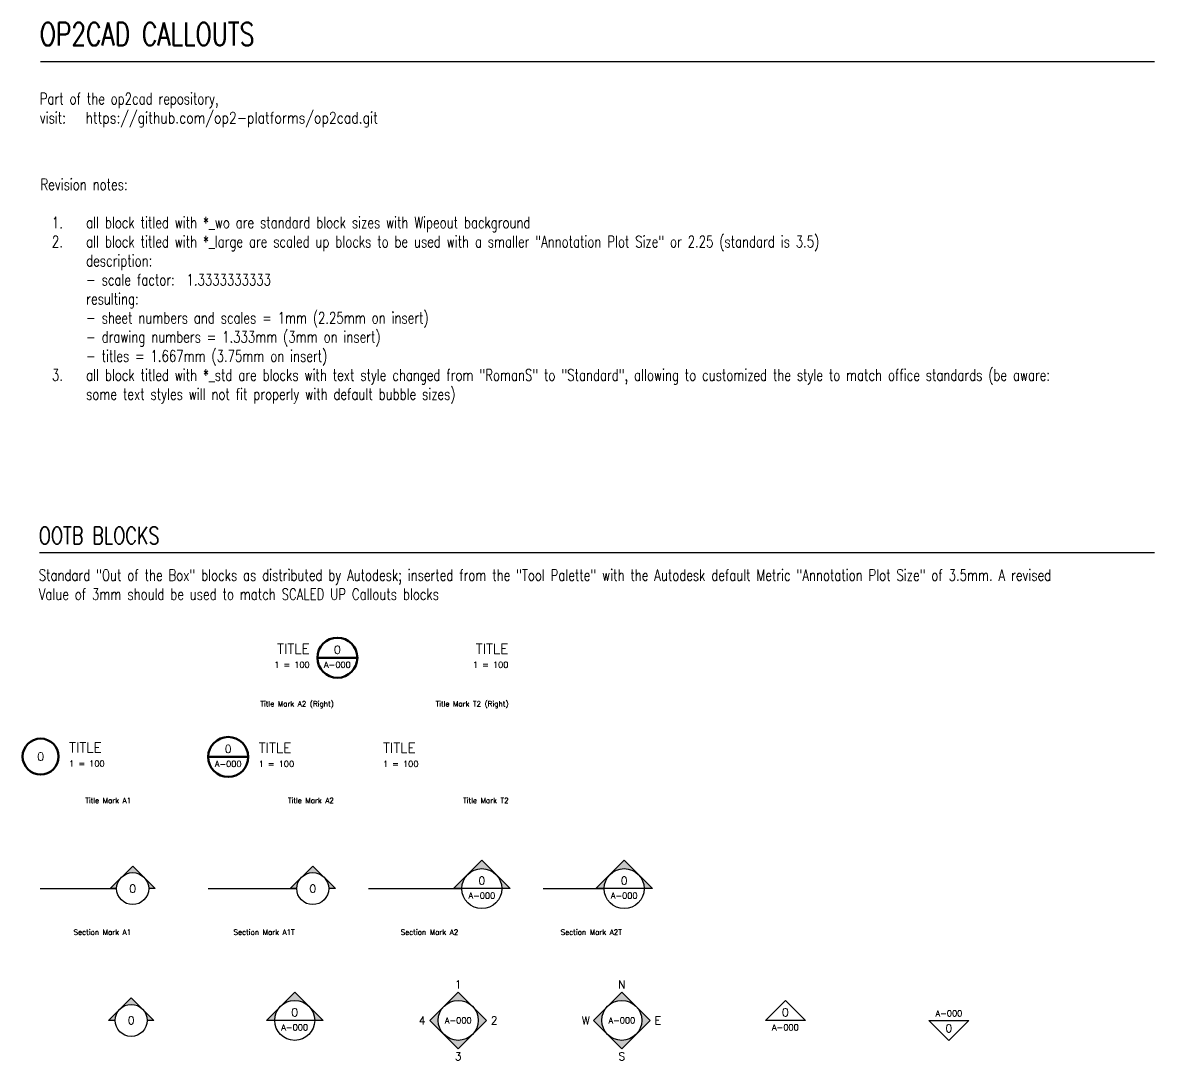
# Model space of a CAD drawing. Header units: millimetres. Extents: x -1452 to 102323, y -2095 to 85627.
# Drawn here: x -768 to 48729, y 40236 to 85627 of the extents above; entities that cross this region are included whole.
import ezdxf
from ezdxf.enums import TextEntityAlignment as Align

# ---------------------------------------------------------------- set-up
doc = ezdxf.new("R2010")
doc.units = ezdxf.units.MM
doc.header["$LTSCALE"] = 0.5
for name, color, linetype, lineweight in [('A010G', 213, 'Continuous', 50), ('A050A', 151, 'Continuous', 25), ('A060A', 191, 'Continuous', 25)]:
    doc.layers.add(name, color=color, linetype=linetype, lineweight=lineweight)
doc.styles.add('Arch-Dim', font='romans.shx', dxfattribs={"width": 0.75})
doc.styles.add('RomanS', font='romans.shx')

# ---------------------------------------------------------------- blocks, each defined once
blk = doc.blocks.new('Anno_Elevation_A1')
at = {"color": 0, "linetype": 'ByBlock', "lineweight": -2}
blk.add_circle((0, 0), 2, dxfattribs=at)
at = {"color": 0, "linetype": 'ByBlock', "lineweight": -2, "style": 'RomanS'}
blk.add_attdef('NUMBER', text='', height=1, dxfattribs=at).set_placement((0, 0), align=Align.MIDDLE)
blk = doc.blocks.new('Anno_Arrow_A1')
at = {"linetype": 'ByBlock', "lineweight": -2}
h = blk.add_hatch(color=0, dxfattribs=at)
h.paths.add_polyline_path([(-1.41, 1.41), (-2.83, 0), (-2, 0, -0.198912)])
h.paths.add_polyline_path([(0, 2.83), (-1.41, 1.41, -0.414214), (1.41, 1.41)])
h.paths.add_polyline_path([(1.9, 0.93), (1.8, 0.88, -0.114349), (2, 0), (2.83, 0)])
h.paths.add_polyline_path([(1.41, 1.41, -0.082683), (1.8, 0.88), (1.9, 0.93)])
at = {"color": 0, "linetype": 'ByBlock', "lineweight": -2}
blk.add_lwpolyline([(-2, 0), (-2.83, 0), (0, 2.83), (2.83, 0), (2, 0)], dxfattribs=at)
blk = doc.blocks.new('Anno_Elevation_A2')
at = {"color": 0, "linetype": 'ByBlock', "lineweight": -2}
blk.add_line((2.5, 0), (-2.5, 0), dxfattribs=at)
blk.add_circle((0, 0), 2.5, dxfattribs=at)
at = {"color": 0, "linetype": 'ByBlock', "lineweight": -2, "style": 'RomanS'}
blk.add_attdef('NUMBER', text='', height=1, dxfattribs=at).set_placement((0, 0.5), align=Align.CENTER)
blk.add_attdef('SHEET', text='', height=0.75, dxfattribs=at).set_placement((0, -0.5), align=Align.TOP_CENTER)
blk = doc.blocks.new('Anno_Arrow_A2')
at = {"linetype": 'ByBlock', "lineweight": -2}
h = blk.add_hatch(color=0, dxfattribs=at)
h.paths.add_polyline_path([(-1.77, 1.77), (-3.54, 0), (-2.5, 0, -0.198912)])
h.paths.add_polyline_path([(0, 3.54), (-1.77, 1.77, -0.414214), (1.77, 1.77)])
h.paths.add_polyline_path([(2.37, 1.16), (2.25, 1.1, -0.114349), (2.5, 0), (3.54, 0)])
h.paths.add_polyline_path([(1.77, 1.77, -0.082683), (2.25, 1.1), (2.37, 1.16)])
at = {"color": 0, "linetype": 'ByBlock', "lineweight": -2}
blk.add_lwpolyline([(-2.5, 0), (-3.54, 0), (0, 3.54), (3.54, 0), (2.5, 0)], dxfattribs=at)
blk = doc.blocks.new('Anno_Elevation_B1')
at = {"color": 0, "linetype": 'ByBlock', "lineweight": -2}
blk.add_lwpolyline([(-3.54, 0), (0, 3.54), (3.54, 0), (0, -3.54)], close=True, dxfattribs=at)
blk.add_circle((0, 0), 2.5, dxfattribs=at)
at = {"color": 0, "linetype": 'ByBlock', "lineweight": -2, "style": 'RomanS'}
blk.add_attdef('SHEET', text='', height=0.75, dxfattribs=at).set_placement((0, 0), align=Align.MIDDLE)
blk = doc.blocks.new('Anno_Arrow_1234')
at = {"linetype": 'ByBlock', "lineweight": -2}
blk.add_hatch(color=0, dxfattribs=at).paths.add_polyline_path([(0, 3.54), (-1.77, 1.77, -0.198912), (0, 2.5, -0.198912), (1.77, 1.77)])
at = {"color": 0, "linetype": 'ByBlock', "lineweight": -2, "style": 'RomanS'}
blk.add_attdef('NUMBER', text='', height=1, dxfattribs=at).set_placement((0, 4.5), align=Align.MIDDLE)
blk = doc.blocks.new('Anno_Arrow_NESW')
at = {"linetype": 'ByBlock', "lineweight": -2}
blk.add_hatch(color=0, dxfattribs=at).paths.add_polyline_path([(0, 3.54), (-1.77, 1.77, -0.198912), (0, 2.5, -0.198912), (1.77, 1.77)])
at = {"color": 0, "linetype": 'ByBlock', "lineweight": -2, "style": 'RomanS'}
blk.add_attdef('NUMBER', text='', height=1, dxfattribs=at).set_placement((0, 4.5), align=Align.MIDDLE)
blk = doc.blocks.new('Anno_Elevation_C1')
at = {"color": 0, "linetype": 'ByBlock', "lineweight": -2}
blk.add_lwpolyline([(0, 0), (-2.5, 0), (0, 2.5), (2.5, 0), (0, 0)], close=True, dxfattribs=at)
at = {"color": 0, "linetype": 'ByBlock', "lineweight": -2, "style": 'RomanS'}
blk.add_attdef('NUMBER', text='', height=1, dxfattribs=at).set_placement((0, 0.5), align=Align.CENTER)
blk.add_attdef('SHEET', text='', height=0.75, dxfattribs=at).set_placement((0, -0.5), align=Align.TOP_CENTER)
blk = doc.blocks.new('Anno_Elevation_C2')
at = {"color": 0, "linetype": 'ByBlock', "lineweight": -2}
blk.add_lwpolyline([(0, 0), (-2.5, 0), (0, 2.5), (2.5, 0), (0, 0)], close=True, dxfattribs=at)
at = {"color": 0, "linetype": 'ByBlock', "lineweight": -2, "style": 'RomanS'}
blk.add_attdef('NUMBER', text='', height=1, rotation=180, dxfattribs=at).set_placement((0, 0.5), align=Align.TOP_CENTER)
blk.add_attdef('SHEET', text='', height=0.75, rotation=180, dxfattribs=at).set_placement((0, -0.5), align=Align.CENTER)
blk = doc.blocks.new('Anno_Section_A1')
at = {"color": 0, "linetype": 'ByBlock', "lineweight": -2}
blk.add_circle((0, 0), 2, dxfattribs=at)
at = {"color": 0, "linetype": 'ByBlock', "lineweight": -2, "style": 'RomanS'}
blk.add_attdef('NUMBER', text='', height=1, dxfattribs=at).set_placement((0, 0), align=Align.MIDDLE)
blk = doc.blocks.new('*U90')
at = {"layer": 'A060A'}
blk.add_lwpolyline([(0, 0, 0.0591, 0.0591, 0), (0, 0.16, 0, 0, 0)], format="xyseb", dxfattribs=at)
blk = doc.blocks.new('Anno_Section_A2')
at = {"color": 0, "linetype": 'ByBlock', "lineweight": -2}
blk.add_line((2.5, 0), (-2.5, 0), dxfattribs=at)
blk.add_circle((0, 0), 2.5, dxfattribs=at)
at = {"color": 0, "linetype": 'ByBlock', "lineweight": -2, "style": 'RomanS'}
blk.add_attdef('NUMBER', text='', height=1, dxfattribs=at).set_placement((0, 0.5), align=Align.CENTER)
blk.add_attdef('SHEET', text='', height=0.75, dxfattribs=at).set_placement((0, -0.5), align=Align.TOP_CENTER)
blk = doc.blocks.new('*U91')
at = {"layer": 'A060A'}
blk.add_lwpolyline([(0, 0, 0.0591, 0.0591, 0), (0, 0.16, 0, 0, 0)], format="xyseb", dxfattribs=at)
blk = doc.blocks.new('*U92')
at = {"layer": 'A010G'}
blk.add_lwpolyline([(7.88, 0, 0.0197, 0.0197, 0), (40.25, 0, 0.000197, 0.000197, 0)], format="xyseb", dxfattribs=at)
blk = doc.blocks.new('Anno_Title_A1')
at = {"color": 0, "linetype": 'ByBlock', "lineweight": -2}
blk.add_circle((0, 0), 2.25, dxfattribs=at)
blk.add_circle((0, 0), 2.25, dxfattribs=at)
at = {"color": 0, "linetype": 'ByBlock', "lineweight": -2, "style": 'RomanS'}
blk.add_attdef('NUMBER', text='', height=1, dxfattribs=at).set_placement((0, 0), align=Align.MIDDLE)
blk = doc.blocks.new('Anno_Title_T1')
at = {"color": 0, "linetype": 'ByBlock', "lineweight": -2, "style": 'RomanS'}
blk.add_attdef('TITLE', (2.71, 0.5), '', height=1.25, dxfattribs=at)
blk.add_attdef('SCALE', text='', height=0.75, dxfattribs=at).set_placement((2.71, -0.5), align=Align.TOP_LEFT)
blk = doc.blocks.new('*U93')
at = {"layer": 'A010G'}
blk.add_lwpolyline([(8.75, 0, 0.0197, 0.0197, 0), (41.89, 0, 0.000197, 0.000197, 0)], format="xyseb", dxfattribs=at)
blk = doc.blocks.new('Anno_Title_A2')
at = {"color": 0, "linetype": 'ByBlock', "lineweight": -2}
blk.add_line((2.5, 0), (-2.5, 0), dxfattribs=at)
blk.add_circle((0, 0), 2.5, dxfattribs=at)
at = {"color": 0, "linetype": 'ByBlock', "lineweight": -2, "style": 'RomanS'}
blk.add_attdef('NUMBER', text='', height=1, dxfattribs=at).set_placement((0, 0.5), align=Align.CENTER)
blk.add_attdef('SHEET', text='', height=0.75, dxfattribs=at).set_placement((0, -0.5), align=Align.TOP_CENTER)
blk = doc.blocks.new('*U94')
at = {"layer": 'A010G'}
blk.add_lwpolyline([(0, 0, 0.0197, 0.0197, 0), (55.62, 0, 0.000197, 0.000197, 0)], format="xyseb", dxfattribs=at)
blk = doc.blocks.new('Anno_Title_T2')
at = {"color": 0, "linetype": 'ByBlock', "lineweight": -2, "style": 'RomanS'}
blk.add_attdef('TITLE', (0, 0.5), '', height=1.25, dxfattribs=at)
blk.add_attdef('SCALE', text='', height=0.75, dxfattribs=at).set_placement((0, -0.5), align=Align.TOP_LEFT)
blk = doc.blocks.new('*U95')
at = {"layer": 'A010G'}
blk.add_lwpolyline([(0, 0, 0.0197, 0.0197, 0), (55.62, 0, 0.000197, 0.000197, 0)], format="xyseb", dxfattribs=at)
blk = doc.blocks.new('Anno_Title_T2 (Right)')
at = {"color": 0, "linetype": 'ByBlock', "lineweight": -2, "style": 'RomanS'}
blk.add_attdef('TITLE', text='', height=1.25, dxfattribs=at).set_placement((-0.22, 0.5), align=Align.RIGHT)
blk.add_attdef('SCALE', text='', height=0.75, dxfattribs=at).set_placement((-0.22, -0.5), align=Align.TOP_RIGHT)
blk = doc.blocks.new('*U96')
at = {"layer": 'A010G'}
blk.add_lwpolyline([(0, 0, 0.0197, 0.0197, 0), (40.37, 0, 0.000197, 0.000197, 0)], format="xyseb", dxfattribs=at)
blk = doc.blocks.new('Anno_Title_T1 (Right)')
at = {"color": 0, "linetype": 'ByBlock', "lineweight": -2, "style": 'RomanS'}
blk.add_attdef('TITLE', text='', height=1.25, dxfattribs=at).set_placement((-0.96, 0.5), align=Align.RIGHT)
blk.add_attdef('SCALE', text='', height=0.75, dxfattribs=at).set_placement((-0.96, -0.5), align=Align.TOP_RIGHT)

msp = doc.modelspace()

# ---------------------------------------------------------------- linework, layer by layer
for points in [[(11, 83934), (48729, 83934)], [(-32, 62447), (48729, 62447)]]:
    msp.add_lwpolyline(points)
at = {"layer": 'A060A'}
for points in [[(3, 47747), (3344, 47747)], [(7347, 47747), (11219, 47747)], [(14365, 47747), (18440, 47747)], [(22003, 47747), (24665, 47747)]]:
    msp.add_lwpolyline(points, dxfattribs=at)

# ---------------------------------------------------------------- block references
at = {"layer": 'A010G'}
ref = msp.add_blockref('Anno_Title_T1 (Right)', (12122, 57847), dxfattribs=dict(at, xscale=350, yscale=350, zscale=350))
ref.add_attrib('SCALE', '1 = 100', dxfattribs={"layer": '0', "color": 0, "linetype": 'ByBlock', "lineweight": -2, "height": 262.5, "style": 'Arch-Dim'}).set_placement((11786, 57672), align=Align.TOP_RIGHT)
ref.add_attrib('TITLE', 'TITLE', dxfattribs={"layer": '0', "color": 0, "linetype": 'ByBlock', "lineweight": -2, "height": 437.5, "style": 'Arch-Dim'}).set_placement((11786, 58022), align=Align.RIGHT)
ref = msp.add_blockref('Anno_Title_A2', (12997, 57847), dxfattribs=dict(at, xscale=350, yscale=350, zscale=350))
ref.add_attrib('NUMBER', '0', dxfattribs={"layer": '0', "color": 0, "linetype": 'ByBlock', "lineweight": -2, "height": 350, "style": 'Arch-Dim'}).set_placement((12997, 58022), align=Align.CENTER)
ref.add_attrib('SHEET', 'A-000', dxfattribs={"layer": '0', "color": 0, "linetype": 'ByBlock', "lineweight": -2, "height": 262.5, "style": 'Arch-Dim'}).set_placement((12997, 57672), align=Align.TOP_CENTER)
ref = msp.add_blockref('Anno_Title_T2 (Right)', (20553, 57847), dxfattribs=dict(at, xscale=350, yscale=350, zscale=350))
ref.add_attrib('TITLE', 'TITLE', dxfattribs={"layer": '0', "color": 0, "linetype": 'ByBlock', "lineweight": -2, "height": 437.5, "style": 'Arch-Dim'}).set_placement((20476, 58022), align=Align.RIGHT)
ref.add_attrib('SCALE', '1 = 100', dxfattribs={"layer": '0', "color": 0, "linetype": 'ByBlock', "lineweight": -2, "height": 262.5, "style": 'Arch-Dim'}).set_placement((20476, 57672), align=Align.TOP_RIGHT)
at = {"layer": 'A010G', "yscale": 100, "zscale": 100}
for name, p, xscale in [('*U96', (12122, 57847), -100), ('*U95', (20553, 57847), -100), ('*U92', (19, 53523), 100), ('*U93', (8222, 53508), 100), ('*U94', (14991, 53508), 100)]:
    msp.add_blockref(name, p, dxfattribs=dict(at, xscale=xscale))
at = {"layer": 'A010G'}
ref = msp.add_blockref('Anno_Title_A1', (19, 53523), dxfattribs=dict(at, xscale=350, yscale=350, zscale=350))
ref.add_attrib('NUMBER', '0', dxfattribs={"layer": '0', "color": 0, "linetype": 'ByBlock', "lineweight": -2, "height": 350, "style": 'Arch-Dim'}).set_placement((19, 53523), align=Align.MIDDLE)
ref = msp.add_blockref('Anno_Title_T1', (807, 53523), dxfattribs=dict(at, xscale=350, yscale=350, zscale=350))
ref.add_attrib('SCALE', '1 = 100', dxfattribs={"layer": '0', "color": 0, "linetype": 'ByBlock', "lineweight": -2, "height": 262.5, "style": 'Arch-Dim'}).set_placement((1264, 53348), align=Align.TOP_LEFT)
ref.add_attrib('TITLE', 'TITLE', (1264, 53698), dxfattribs={"layer": '0', "color": 0, "linetype": 'ByBlock', "lineweight": -2, "height": 437.5, "style": 'Arch-Dim'})
ref = msp.add_blockref('Anno_Title_A2', (8222, 53508), dxfattribs=dict(at, xscale=350, yscale=350, zscale=350))
ref.add_attrib('NUMBER', '0', dxfattribs={"layer": '0', "color": 0, "linetype": 'ByBlock', "lineweight": -2, "height": 350, "style": 'Arch-Dim'}).set_placement((8222, 53683), align=Align.CENTER)
ref.add_attrib('SHEET', 'A-000', dxfattribs={"layer": '0', "color": 0, "linetype": 'ByBlock', "lineweight": -2, "height": 262.5, "style": 'Arch-Dim'}).set_placement((8222, 53333), align=Align.TOP_CENTER)
ref = msp.add_blockref('Anno_Title_T1', (9097, 53508), dxfattribs=dict(at, xscale=350, yscale=350, zscale=350))
ref.add_attrib('SCALE', '1 = 100', dxfattribs={"layer": '0', "color": 0, "linetype": 'ByBlock', "lineweight": -2, "height": 262.5, "style": 'Arch-Dim'}).set_placement((9555, 53333), align=Align.TOP_LEFT)
ref.add_attrib('TITLE', 'TITLE', (9555, 53683), dxfattribs={"layer": '0', "color": 0, "linetype": 'ByBlock', "lineweight": -2, "height": 437.5, "style": 'Arch-Dim'})
ref = msp.add_blockref('Anno_Title_T2', (14991, 53508), dxfattribs=dict(at, xscale=350, yscale=350, zscale=350))
ref.add_attrib('TITLE', 'TITLE', (14991, 53683), dxfattribs={"layer": '0', "color": 0, "linetype": 'ByBlock', "lineweight": -2, "height": 437.5, "style": 'Arch-Dim'})
ref.add_attrib('SCALE', '1 = 100', dxfattribs={"layer": '0', "color": 0, "linetype": 'ByBlock', "lineweight": -2, "height": 262.5, "style": 'Arch-Dim'}).set_placement((14991, 53333), align=Align.TOP_LEFT)
at = {"layer": 'A050A'}
ref = msp.add_blockref('Anno_Arrow_1234', (18283, 41986), dxfattribs=dict(at, xscale=350, yscale=350, zscale=350))
ref.add_attrib('NUMBER', '1', dxfattribs={"layer": '0', "color": 0, "linetype": 'ByBlock', "lineweight": -2, "height": 350, "style": 'Arch-Dim'}).set_placement((18283, 43561), align=Align.MIDDLE)
ref = msp.add_blockref('Anno_Arrow_NESW', (25437, 41986), dxfattribs=dict(at, xscale=350, yscale=350, zscale=350))
ref.add_attrib('NUMBER', 'N', dxfattribs={"layer": '0', "color": 0, "linetype": 'ByBlock', "lineweight": -2, "height": 350, "style": 'Arch-Dim'}).set_placement((25437, 43561), align=Align.MIDDLE)
for name, p, xscale, yscale, zscale in [('Anno_Arrow_A2', (11130, 41986), 350, 350, 350), ('Anno_Arrow_A1', (3977, 41986), 350.0000000000002, 350.0000000000002, 350.0000000000002)]:
    msp.add_blockref(name, p, dxfattribs=dict(at, xscale=xscale, yscale=yscale, zscale=zscale))
ref = msp.add_blockref('Anno_Elevation_B1', (18283, 41986), dxfattribs=dict(at, xscale=350, yscale=350, zscale=350))
ref.add_attrib('SHEET', 'A-000', dxfattribs={"layer": '0', "color": 0, "linetype": 'ByBlock', "lineweight": -2, "height": 262.5, "style": 'Arch-Dim'}).set_placement((18283, 41986), align=Align.MIDDLE)
ref = msp.add_blockref('Anno_Elevation_B1', (25437, 41986), dxfattribs=dict(at, xscale=350, yscale=350, zscale=350))
ref.add_attrib('SHEET', 'A-000', dxfattribs={"layer": '0', "color": 0, "linetype": 'ByBlock', "lineweight": -2, "height": 262.5, "style": 'Arch-Dim'}).set_placement((25437, 41986), align=Align.MIDDLE)
ref = msp.add_blockref('Anno_Elevation_A1', (3977, 41986), dxfattribs=dict(at, xscale=350.0000000000002, yscale=350.0000000000002, zscale=350.0000000000002))
ref.add_attrib('NUMBER', '0', dxfattribs={"layer": '0', "color": 0, "linetype": 'ByBlock', "lineweight": -2, "height": 350, "style": 'Arch-Dim'}).set_placement((3977, 41986), align=Align.MIDDLE)
ref = msp.add_blockref('Anno_Elevation_A2', (11130, 41986), dxfattribs=dict(at, xscale=350, yscale=350, zscale=350))
ref.add_attrib('SHEET', 'A-000', dxfattribs={"layer": '0', "color": 0, "linetype": 'ByBlock', "lineweight": -2, "height": 262.5, "style": 'Arch-Dim'}).set_placement((11130, 41811), align=Align.TOP_CENTER)
ref.add_attrib('NUMBER', '0', dxfattribs={"layer": '0', "color": 0, "linetype": 'ByBlock', "lineweight": -2, "height": 350, "style": 'Arch-Dim'}).set_placement((11130, 42161), align=Align.CENTER)
ref = msp.add_blockref('Anno_Arrow_1234', (18283, 41986), dxfattribs=dict(at, xscale=350, yscale=350, zscale=350, rotation=90))
ref.add_attrib('NUMBER', '4', dxfattribs={"layer": '0', "color": 0, "linetype": 'ByBlock', "lineweight": -2, "height": 350, "style": 'Arch-Dim'}).set_placement((16708, 41986), align=Align.MIDDLE)
ref = msp.add_blockref('Anno_Arrow_1234', (18283, 41986), dxfattribs=dict(at, xscale=350, yscale=350, zscale=350, rotation=270))
ref.add_attrib('NUMBER', '2', dxfattribs={"layer": '0', "color": 0, "linetype": 'ByBlock', "lineweight": -2, "height": 350, "style": 'Arch-Dim'}).set_placement((19858, 41986), align=Align.MIDDLE)
ref = msp.add_blockref('Anno_Arrow_NESW', (25437, 41986), dxfattribs=dict(at, xscale=350, yscale=350, zscale=350, rotation=90))
ref.add_attrib('NUMBER', 'W', dxfattribs={"layer": '0', "color": 0, "linetype": 'ByBlock', "lineweight": -2, "height": 350, "style": 'Arch-Dim'}).set_placement((23862, 41986), align=Align.MIDDLE)
ref = msp.add_blockref('Anno_Arrow_NESW', (25437, 41986), dxfattribs=dict(at, xscale=350, yscale=350, zscale=350, rotation=270))
ref.add_attrib('NUMBER', 'E', dxfattribs={"layer": '0', "color": 0, "linetype": 'ByBlock', "lineweight": -2, "height": 350, "style": 'Arch-Dim'}).set_placement((27012, 41986), align=Align.MIDDLE)
ref = msp.add_blockref('Anno_Elevation_C1', (32590, 41986), dxfattribs=dict(at, xscale=350, yscale=350, zscale=350))
ref.add_attrib('NUMBER', '0', dxfattribs={"layer": '0', "color": 0, "linetype": 'ByBlock', "lineweight": -2, "height": 350, "style": 'Arch-Dim'}).set_placement((32590, 42161), align=Align.CENTER)
ref.add_attrib('SHEET', 'A-000', dxfattribs={"layer": '0', "color": 0, "linetype": 'ByBlock', "lineweight": -2, "height": 262.5, "style": 'Arch-Dim'}).set_placement((32590, 41811), align=Align.TOP_CENTER)
ref = msp.add_blockref('Anno_Elevation_C2', (39743, 41986), dxfattribs=dict(at, xscale=350, yscale=350, zscale=350, rotation=180))
ref.add_attrib('SHEET', 'A-000', dxfattribs={"layer": '0', "color": 0, "linetype": 'ByBlock', "lineweight": -2, "height": 262.5, "style": 'Arch-Dim'}).set_placement((39743, 42161), align=Align.CENTER)
ref.add_attrib('NUMBER', '0', dxfattribs={"layer": '0', "color": 0, "linetype": 'ByBlock', "lineweight": -2, "height": 350, "style": 'Arch-Dim'}).set_placement((39743, 41811), align=Align.TOP_CENTER)
ref = msp.add_blockref('Anno_Arrow_1234', (18283, 41986), dxfattribs=dict(at, xscale=350, yscale=350, zscale=350, rotation=180))
ref.add_attrib('NUMBER', '3', dxfattribs={"layer": '0', "color": 0, "linetype": 'ByBlock', "lineweight": -2, "height": 350, "style": 'Arch-Dim'}).set_placement((18283, 40411), align=Align.MIDDLE)
ref = msp.add_blockref('Anno_Arrow_NESW', (25437, 41986), dxfattribs=dict(at, xscale=350, yscale=350, zscale=350, rotation=180))
ref.add_attrib('NUMBER', 'S', dxfattribs={"layer": '0', "color": 0, "linetype": 'ByBlock', "lineweight": -2, "height": 350, "style": 'Arch-Dim'}).set_placement((25437, 40411), align=Align.MIDDLE)
at = {"layer": 'A060A'}
for name, p, xscale, yscale, zscale in [('Anno_Arrow_A1', (4044, 47747), 350, 350, 350), ('Anno_Arrow_A1', (11919, 47747), 350, 350, 350), ('Anno_Arrow_A2', (19315, 47747), 350, 350, 350), ('Anno_Arrow_A2', (25540, 47747), 350, 350, 350), ('*U90', (7347, 47747), 100, 100, 100), ('*U91', (22003, 47747), 100, 100, 100)]:
    msp.add_blockref(name, p, dxfattribs=dict(at, xscale=xscale, yscale=yscale, zscale=zscale))
ref = msp.add_blockref('Anno_Section_A2', (19315, 47747), dxfattribs=dict(at, xscale=350, yscale=350, zscale=350))
ref.add_attrib('SHEET', 'A-000', dxfattribs={"layer": '0', "color": 0, "linetype": 'ByBlock', "lineweight": -2, "height": 262.5, "style": 'Arch-Dim'}).set_placement((19315, 47572), align=Align.TOP_CENTER)
ref.add_attrib('NUMBER', '0', dxfattribs={"layer": '0', "color": 0, "linetype": 'ByBlock', "lineweight": -2, "height": 350, "style": 'Arch-Dim'}).set_placement((19315, 47922), align=Align.CENTER)
ref = msp.add_blockref('Anno_Section_A2', (25540, 47747), dxfattribs=dict(at, xscale=350, yscale=350, zscale=350))
ref.add_attrib('SHEET', 'A-000', dxfattribs={"layer": '0', "color": 0, "linetype": 'ByBlock', "lineweight": -2, "height": 262.5, "style": 'Arch-Dim'}).set_placement((25540, 47572), align=Align.TOP_CENTER)
ref.add_attrib('NUMBER', '0', dxfattribs={"layer": '0', "color": 0, "linetype": 'ByBlock', "lineweight": -2, "height": 350, "style": 'Arch-Dim'}).set_placement((25540, 47922), align=Align.CENTER)
ref = msp.add_blockref('Anno_Section_A1', (4044, 47747), dxfattribs=dict(at, xscale=350, yscale=350, zscale=350))
ref.add_attrib('NUMBER', '0', dxfattribs={"layer": '0', "color": 0, "linetype": 'ByBlock', "lineweight": -2, "height": 350, "style": 'Arch-Dim'}).set_placement((4044, 47747), align=Align.MIDDLE)
ref = msp.add_blockref('Anno_Section_A1', (11919, 47747), dxfattribs=dict(at, xscale=350, yscale=350, zscale=350))
ref.add_attrib('NUMBER', '0', dxfattribs={"layer": '0', "color": 0, "linetype": 'ByBlock', "lineweight": -2, "height": 350, "style": 'Arch-Dim'}).set_placement((11919, 47747), align=Align.MIDDLE)

# ---------------------------------------------------------------- texts
at = {"style": 'RomanS'}
for s, p in [('Title Mark A2 (Right)', (12842, 55721)), ('Title Mark T2 (Right)', (20485, 55721)), ('Title Mark A1', (3977, 51489)), ('Title Mark A2', (12842, 51489)), ('Title Mark T2', (20485, 51489)), ('Section Mark A1', (3977, 45728)), ('Section Mark A1T', (11130, 45728)), ('Section Mark A2', (18283, 45728)), ('Section Mark A2T', (25437, 45728))]:
    msp.add_text(s, height=228.6, dxfattribs=at).set_placement(p, align=Align.RIGHT)
at = {"style": 'Arch-Dim'}
for s, insert, char_height, width, attachment_point in [('OP2CAD CALLOUTS', (-19, 84627), 1000, 40407.83, 7), ('Part of the op2cad repository,\\Pvisit:^I{\\W0.8;https://github.com/op2-platforms/op2cad.git}', (-19, 82551), 500, 48782.97, 1), ('Revision notes:\\P\\P\\pxi-3,l4,t4,11;1.^Iall block titled with *_wo are standard block sizes with Wipeout background\\P2.^Iall block titled with *_large are scaled up blocks to be used with a smaller "Annotation Plot Size" or 2.25 (standard is 3.5)\\P\\pi0,l0,tz;^Idescription: \\P^I- scale factor:  1.3333333333\\P^Iresulting:\\P^I- sheet numbers and scales = 1mm (2.25mm on insert)\\P^I- drawing numbers = 1.333mm (3mm on insert)\\P^I- titles = 1.667mm (3.75mm on insert)\\P\\pi-3,l4,t4,11;3.^Iall block titled with *_std are blocks with text style changed from "RomanS" to "Standard", allowing to customized the style to match office standards (be aware: some text styles will not fit properly with default bubble sizes)', (11, 78799), 500, 48782.97, 1), ('OOTB BLOCKS', (-62, 63567), 750, 40407.83, 1), ('Standard "Out of the Box" blocks as distributed by Autodesk; inserted from the "Tool Palette" with the Autodesk default Metric "Annotation Plot Size" of 3.5mm. A revised Value of 3mm should be used to match SCALED UP Callouts blocks', (-62, 61710), 500, 48782.97, 1)]:
    msp.add_mtext(s, dxfattribs=dict(at, insert=insert, char_height=char_height, width=width, attachment_point=attachment_point))

doc.saveas('drawing.dxf')
